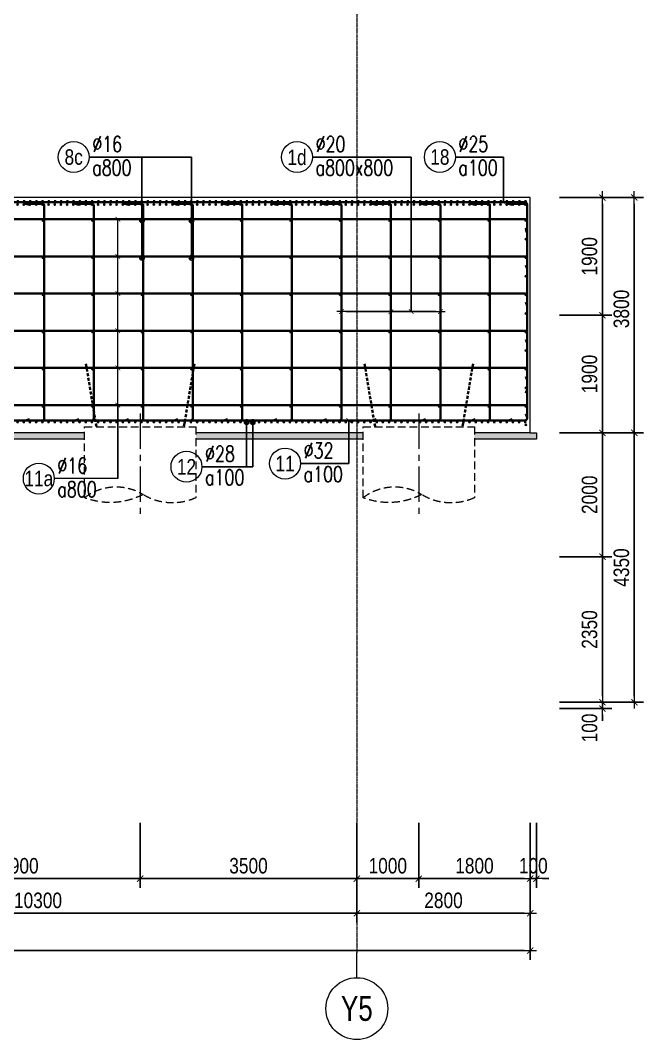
# Model space of a CAD drawing. Header units: millimetres. Extents: x -134772 to 596971, y -129535 to 35703.
# Drawn here: x 297313 to 307380, y -99718 to -83262 of the extents above; entities that cross this region are included whole.
import ezdxf
from ezdxf.enums import TextEntityAlignment as Align

# ---------------------------------------------------------------- set-up
doc = ezdxf.new("R2010")
doc.units = ezdxf.units.MM
doc.header["$MEASUREMENT"] = 0
for name, pattern in [('CENTER2', [28.575, 19.05, -3.175, 3.175, -3.175]), ('HIDDEN', [0.375, 0.25, -0.125]), ('POD_Grid$0$CENTER2', [1.125, 0.75, -0.125, 0.125, -0.125])]:
    doc.linetypes.add(name, pattern=pattern)
doc.layers.get('Defpoints').update_dxf_attribs({"color": 252})
for name, color, linetype, lineweight in [('KC-TRUC', 5, 'CENTER2', 18), ('NDC_S_AXIS', 5, 'CENTER2', 15), ('NDC_S_CONTINUOUS', 3, 'Continuous', 20), ('NDC_S_DIM', 1, 'Continuous', 9), ('NDC_S_HATCH MATERIAL', 8, 'Continuous', 13), ('NDC_S_LEADER', 1, 'Continuous', 9), ('NDC_S_REBAR', 4, 'Continuous', 35), ('NDC_S_VN TEXT', 7, 'Continuous', 9), ('POD_Grid$0$NDC_S_AXIS', 5, 'POD_Grid$0$CENTER2', 13), ('POD_Grid$0$NDC_S_SYMBOL', 1, 'Continuous', 15), ('POD_Grid$0$NDC_S_TEXT SYMBOL', 7, 'Continuous', 20)]:
    doc.layers.add(name, color=color, linetype=linetype, lineweight=lineweight)
doc.styles.add('ARIAL', font='arial.ttf', dxfattribs={"width": 0.8})
doc.styles.add('NDC_ARIAL', font='arial.ttf', dxfattribs={"width": 0.8})
doc.styles.add('NDC_ROMANS', font='romans.shx', dxfattribs={"width": 0.8})
doc.styles.add('POD_Grid$0$NDC_ANNO', font='', dxfattribs={"width": 0.8})
doc.styles.get('POD_Grid$0$NDC_ANNO').set_extended_font_data('Dotum')
doc.dimstyles.new('NDC_1-100', dxfattribs={"dimscale": 100, "dimtxt": 2.5, "dimasz": 1, "dimexe": 1.5, "dimexo": 0, "dimgap": 0.8, "dimtad": 1, "dimdec": 0, "dimdsep": 46, "dimtxsty": 'NDC_ARIAL', "dimblk": 'DIMMARK', "dimcen": 49999.938995, "dimdle": 1.5, "dimclrd": 1, "dimclre": 1, "dimclrt": 3, "dimadec": 0, "dimazin": 0, "dimtfac": 1, "dimtdec": 0, "dimtix": 1, "dimtmove": 2, "dimatfit": 3, "dimfxl": 1, "dimarcsym": 0})
doc.dimstyles.new('NDC_1-50', dxfattribs={"dimscale": 50, "dimtxt": 2.5, "dimasz": 1, "dimexe": 1.5, "dimexo": 0, "dimgap": 0.8, "dimtad": 1, "dimdec": 0, "dimdsep": 46, "dimtxsty": 'NDC_ARIAL', "dimblk": 'DIMMARK', "dimcen": 49999.938995, "dimdle": 1.5, "dimclrd": 1, "dimclre": 1, "dimclrt": 3, "dimadec": 0, "dimazin": 0, "dimtfac": 1, "dimtdec": 0, "dimtix": 1, "dimtmove": 2, "dimatfit": 3, "dimfxl": 1, "dimarcsym": 0})

# ---------------------------------------------------------------- blocks, each defined once
blk = doc.blocks.new('*U977')
at = {"layer": 'KC-TRUC', "ltscale": 30}
blk.add_line((0, 311), (0, -1385), dxfattribs=at)
at = {"layer": 'NDC_S_HATCH MATERIAL', "color": 2, "linetype": 'HIDDEN', "ltscale": 500}
blk.add_lwpolyline([(900, -1049), (900, 98), (-900, 98), (-900, -1049)], dxfattribs=at)
for centre, major_axis, start_param, end_param in [((390, -1697), (-583, 583), -1.452433, -0.227584), ((-521, -233), (-636, 636), 1.921341, 2.912184), ((484, 22), (812, 812), 3.446929, 4.297833)]:
    blk.add_ellipse(centre, major_axis=major_axis, ratio=1, start_param=start_param, end_param=end_param, dxfattribs=at)
at = {"layer": 'NDC_S_REBAR', "linetype": 'HIDDEN', "ltscale": 200}
for p, q in [((-876, 1115), (-707, 100)), ((707, 100), (876, 1115))]:
    blk.add_line(p, q, dxfattribs=at)
blk = doc.blocks.new('*U978')
at = {"layer": 'KC-TRUC', "ltscale": 30}
blk.add_line((0, 311), (0, -1385), dxfattribs=at)
at = {"layer": 'NDC_S_HATCH MATERIAL', "color": 2, "linetype": 'HIDDEN', "ltscale": 500}
blk.add_lwpolyline([(900, -1049), (900, 98), (-900, 98), (-900, -1049)], dxfattribs=at)
for centre, major_axis, start_param, end_param in [((390, -1697), (-583, 583), -1.452433, -0.227584), ((-521, -233), (-636, 636), 1.921341, 2.912184), ((484, 22), (812, 812), 3.446929, 4.297833)]:
    blk.add_ellipse(centre, major_axis=major_axis, ratio=1, start_param=start_param, end_param=end_param, dxfattribs=at)
at = {"layer": 'NDC_S_REBAR', "linetype": 'HIDDEN', "ltscale": 200}
for p, q in [((-876, 1115), (-707, 100)), ((707, 100), (876, 1115))]:
    blk.add_line(p, q, dxfattribs=at)
blk = doc.blocks.new('*U51')
at = {"layer": 'POD_Grid$0$NDC_S_SYMBOL'}
blk.add_line((0, 5), (0, 9), dxfattribs=at)
blk.add_circle((0, 0), 5, dxfattribs=at)
at = {"layer": 'POD_Grid$0$NDC_S_TEXT SYMBOL', "color": 7, "style": 'POD_Grid$0$NDC_ANNO', "width": 0.8}
blk.add_attdef('GRID', text='', height=4, dxfattribs=at).set_placement((0, 0), align=Align.MIDDLE)
blk = doc.blocks.new('DIMMARK')
at = {"layer": 'NDC_S_DIM', "color": 1}
blk.add_line((-1.5, 0), (1, 0), dxfattribs=at)
at = {"layer": 'NDC_S_DIM', "color": 2, "const_width": 0.15}
blk.add_lwpolyline([(-0.5, -0.5), (0.5, 0.5)], dxfattribs=at)
blk = doc.blocks.new('*D1215')
at = {"layer": 'Defpoints', "color": 0, "transparency": 16777216}
for p in [(299248, -96219), (302748, -96219), (302748, -97119)]:
    blk.add_point(p, dxfattribs=at)
at = {"layer": 'NDC_S_DIM', "color": 1, "lineweight": -2, "transparency": 16777216}
for p, q in [((299248, -96219), (299248, -97269)), ((302748, -96219), (302748, -97269)), ((299348, -97119), (302648, -97119))]:
    blk.add_line(p, q, dxfattribs=at)
at = {"layer": 'NDC_S_DIM', "color": 1, "lineweight": -2, "transparency": 16777216, "xscale": 100, "yscale": 100, "zscale": 100, "rotation": 180}
blk.add_blockref('DIMMARK', (299248, -97119), dxfattribs=at)
at = {"layer": 'NDC_S_DIM', "color": 1, "lineweight": -2, "transparency": 16777216, "xscale": 100, "yscale": 100, "zscale": 100}
blk.add_blockref('DIMMARK', (302748, -97119), dxfattribs=at)
at = {"layer": 'NDC_S_DIM', "color": 3, "transparency": 16777216, "insert": (300998, -96912), "char_height": 250, "attachment_point": 5, "style": 'NDC_ARIAL'}
blk.add_mtext('3500', dxfattribs=at)
blk = doc.blocks.new('*D1216')
at = {"layer": 'Defpoints', "color": 0, "transparency": 16777216}
for p in [(302748, -96219), (303748, -96219), (303748, -97119)]:
    blk.add_point(p, dxfattribs=at)
at = {"layer": 'NDC_S_DIM', "color": 1, "lineweight": -2, "transparency": 16777216}
for p, q in [((302748, -96219), (302748, -97269)), ((303748, -96219), (303748, -97269)), ((302848, -97119), (303648, -97119))]:
    blk.add_line(p, q, dxfattribs=at)
at = {"layer": 'NDC_S_DIM', "color": 1, "lineweight": -2, "transparency": 16777216, "xscale": 100, "yscale": 100, "zscale": 100, "rotation": 180}
blk.add_blockref('DIMMARK', (302748, -97119), dxfattribs=at)
at = {"layer": 'NDC_S_DIM', "color": 1, "lineweight": -2, "transparency": 16777216, "xscale": 100, "yscale": 100, "zscale": 100}
blk.add_blockref('DIMMARK', (303748, -97119), dxfattribs=at)
at = {"layer": 'NDC_S_DIM', "color": 3, "transparency": 16777216, "insert": (303248, -96912), "char_height": 250, "attachment_point": 5, "style": 'NDC_ARIAL'}
blk.add_mtext('1000', dxfattribs=at)
blk = doc.blocks.new('*D1217')
at = {"layer": 'Defpoints', "color": 0, "transparency": 16777216}
for p in [(305548, -96219), (305648, -96219), (305648, -97119)]:
    blk.add_point(p, dxfattribs=at)
at = {"layer": 'NDC_S_DIM', "color": 1, "lineweight": -2, "transparency": 16777216}
for p, q in [((305548, -96219), (305548, -97269)), ((305648, -96219), (305648, -97269)), ((305448, -97119), (305348, -97119)), ((305548, -97119), (305648, -97119)), ((305748, -97119), (305848, -97119))]:
    blk.add_line(p, q, dxfattribs=at)
at = {"layer": 'NDC_S_DIM', "color": 1, "lineweight": -2, "transparency": 16777216, "xscale": 100, "yscale": 100, "zscale": 100}
blk.add_blockref('DIMMARK', (305548, -97119), dxfattribs=at)
at = {"layer": 'NDC_S_DIM', "color": 1, "lineweight": -2, "transparency": 16777216, "xscale": 100, "yscale": 100, "zscale": 100, "rotation": 180}
blk.add_blockref('DIMMARK', (305648, -97119), dxfattribs=at)
at = {"layer": 'NDC_S_DIM', "color": 3, "transparency": 16777216, "insert": (305598, -96912), "char_height": 250, "attachment_point": 5, "style": 'NDC_ARIAL'}
blk.add_mtext('100', dxfattribs=at)
blk = doc.blocks.new('*D1206')
at = {"layer": 'Defpoints', "color": 0, "transparency": 16777216}
for p in [(292448, -96219), (302748, -96219), (302748, -97678)]:
    blk.add_point(p, dxfattribs=at)
at = {"layer": 'NDC_S_DIM', "color": 1, "lineweight": -2, "transparency": 16777216}
for p, q in [((292448, -96219), (292448, -97828)), ((302748, -96219), (302748, -97828)), ((292548, -97678), (302648, -97678))]:
    blk.add_line(p, q, dxfattribs=at)
at = {"layer": 'NDC_S_DIM', "color": 1, "lineweight": -2, "transparency": 16777216, "xscale": 100, "yscale": 100, "zscale": 100, "rotation": 180}
blk.add_blockref('DIMMARK', (292448, -97678), dxfattribs=at)
at = {"layer": 'NDC_S_DIM', "color": 1, "lineweight": -2, "transparency": 16777216, "xscale": 100, "yscale": 100, "zscale": 100}
blk.add_blockref('DIMMARK', (302748, -97678), dxfattribs=at)
at = {"layer": 'NDC_S_DIM', "color": 3, "transparency": 16777216, "insert": (297598, -97471), "char_height": 250, "attachment_point": 5, "style": 'NDC_ARIAL'}
blk.add_mtext('10300', dxfattribs=at)
blk = doc.blocks.new('*D1207')
at = {"layer": 'Defpoints', "color": 0, "transparency": 16777216}
for p in [(302748, -96219), (305548, -96219), (305548, -97678)]:
    blk.add_point(p, dxfattribs=at)
at = {"layer": 'NDC_S_DIM', "color": 1, "lineweight": -2, "transparency": 16777216}
for p, q in [((302748, -96219), (302748, -97828)), ((305548, -96219), (305548, -97828)), ((302848, -97678), (305448, -97678))]:
    blk.add_line(p, q, dxfattribs=at)
at = {"layer": 'NDC_S_DIM', "color": 1, "lineweight": -2, "transparency": 16777216, "xscale": 100, "yscale": 100, "zscale": 100, "rotation": 180}
blk.add_blockref('DIMMARK', (302748, -97678), dxfattribs=at)
at = {"layer": 'NDC_S_DIM', "color": 1, "lineweight": -2, "transparency": 16777216, "xscale": 100, "yscale": 100, "zscale": 100}
blk.add_blockref('DIMMARK', (305548, -97678), dxfattribs=at)
at = {"layer": 'NDC_S_DIM', "color": 3, "transparency": 16777216, "insert": (304148, -97471), "char_height": 250, "attachment_point": 5, "style": 'NDC_ARIAL'}
blk.add_mtext('2800', dxfattribs=at)
blk = doc.blocks.new('*D1208')
at = {"layer": 'Defpoints', "color": 0, "transparency": 16777216}
for p in [(270148, -96219), (305548, -96219), (270148, -98281)]:
    blk.add_point(p, dxfattribs=at)
at = {"layer": 'NDC_S_DIM', "color": 1, "lineweight": -2, "transparency": 16777216}
for p, q in [((270148, -96219), (270148, -98431)), ((305548, -96219), (305548, -98431)), ((305448, -98281), (270248, -98281))]:
    blk.add_line(p, q, dxfattribs=at)
at = {"layer": 'NDC_S_DIM', "color": 1, "lineweight": -2, "transparency": 16777216, "xscale": 100, "yscale": 100, "zscale": 100, "rotation": 180}
blk.add_blockref('DIMMARK', (270148, -98281), dxfattribs=at)
at = {"layer": 'NDC_S_DIM', "color": 1, "lineweight": -2, "transparency": 16777216, "xscale": 100, "yscale": 100, "zscale": 100}
blk.add_blockref('DIMMARK', (305548, -98281), dxfattribs=at)
at = {"layer": 'NDC_S_DIM', "color": 3, "transparency": 16777216, "insert": (287848, -98073), "char_height": 250, "attachment_point": 5, "style": 'NDC_ARIAL'}
blk.add_mtext('35400', dxfattribs=at)
blk = doc.blocks.new('*D1235')
at = {"layer": 'Defpoints', "color": 0, "transparency": 16777216}
for p in [(306020, -88021), (306715, -88021), (306020, -89921)]:
    blk.add_point(p, dxfattribs=at)
at = {"layer": 'NDC_S_DIM', "color": 1, "lineweight": -2, "transparency": 16777216}
for p, q in [((306020, -88021), (306865, -88021)), ((306715, -89821), (306715, -88121)), ((306020, -89921), (306865, -89921))]:
    blk.add_line(p, q, dxfattribs=at)
at = {"layer": 'NDC_S_DIM', "color": 1, "lineweight": -2, "transparency": 16777216, "xscale": 100, "yscale": 100, "zscale": 100}
for p, rotation in [((306715, -88021), 90), ((306715, -89921), 270)]:
    blk.add_blockref('DIMMARK', p, dxfattribs=dict(at, rotation=rotation))
at = {"layer": 'NDC_S_DIM', "color": 3, "transparency": 16777216, "insert": (306507, -88971), "char_height": 250, "attachment_point": 5, "rotation": 90, "style": 'NDC_ARIAL'}
blk.add_mtext('1900', dxfattribs=at)
blk = doc.blocks.new('*D1236')
at = {"layer": 'Defpoints', "color": 0, "transparency": 16777216}
for p in [(306020, -86121), (306715, -86121), (306020, -88021)]:
    blk.add_point(p, dxfattribs=at)
at = {"layer": 'NDC_S_DIM', "color": 1, "lineweight": -2, "transparency": 16777216}
for p, q in [((306020, -86121), (306865, -86121)), ((306715, -87921), (306715, -86221)), ((306020, -88021), (306865, -88021))]:
    blk.add_line(p, q, dxfattribs=at)
at = {"layer": 'NDC_S_DIM', "color": 1, "lineweight": -2, "transparency": 16777216, "xscale": 100, "yscale": 100, "zscale": 100}
for p, rotation in [((306715, -86121), 90), ((306715, -88021), 270)]:
    blk.add_blockref('DIMMARK', p, dxfattribs=dict(at, rotation=rotation))
at = {"layer": 'NDC_S_DIM', "color": 3, "transparency": 16777216, "insert": (306507, -87071), "char_height": 250, "attachment_point": 5, "rotation": 90, "style": 'NDC_ARIAL'}
blk.add_mtext('1900', dxfattribs=at)
blk = doc.blocks.new('*D1237')
at = {"layer": 'Defpoints', "color": 0, "transparency": 16777216}
for p in [(306020, -86121), (307230, -86121), (306020, -89921)]:
    blk.add_point(p, dxfattribs=at)
at = {"layer": 'NDC_S_DIM', "color": 1, "lineweight": -2, "transparency": 16777216}
for p, q in [((306020, -86121), (307380, -86121)), ((307230, -89821), (307230, -86221)), ((306020, -89921), (307380, -89921))]:
    blk.add_line(p, q, dxfattribs=at)
at = {"layer": 'NDC_S_DIM', "color": 1, "lineweight": -2, "transparency": 16777216, "xscale": 100, "yscale": 100, "zscale": 100}
for p, rotation in [((307230, -86121), 90), ((307230, -89921), 270)]:
    blk.add_blockref('DIMMARK', p, dxfattribs=dict(at, rotation=rotation))
at = {"layer": 'NDC_S_DIM', "color": 3, "transparency": 16777216, "insert": (307022, -87921), "char_height": 250, "attachment_point": 5, "rotation": 90, "style": 'NDC_ARIAL'}
blk.add_mtext('3800', dxfattribs=at)
blk = doc.blocks.new('*D1240')
at = {"layer": 'Defpoints', "color": 0, "transparency": 16777216}
for p in [(306020, -89921), (307230, -89921), (306020, -94271)]:
    blk.add_point(p, dxfattribs=at)
at = {"layer": 'NDC_S_DIM', "color": 1, "lineweight": -2, "transparency": 16777216}
for p, q in [((306020, -89921), (307380, -89921)), ((307230, -94171), (307230, -90021)), ((306020, -94271), (307380, -94271))]:
    blk.add_line(p, q, dxfattribs=at)
at = {"layer": 'NDC_S_DIM', "color": 1, "lineweight": -2, "transparency": 16777216, "xscale": 100, "yscale": 100, "zscale": 100}
for p, rotation in [((307230, -89921), 90), ((307230, -94271), 270)]:
    blk.add_blockref('DIMMARK', p, dxfattribs=dict(at, rotation=rotation))
at = {"layer": 'NDC_S_DIM', "color": 3, "transparency": 16777216, "insert": (307022, -92096), "char_height": 250, "attachment_point": 5, "rotation": 90, "style": 'NDC_ARIAL'}
blk.add_mtext('4350', dxfattribs=at)
blk = doc.blocks.new('*D1241')
at = {"layer": 'Defpoints', "color": 0, "transparency": 16777216}
for p in [(306020, -91921), (306715, -91921), (306020, -94271)]:
    blk.add_point(p, dxfattribs=at)
at = {"layer": 'NDC_S_DIM', "color": 1, "lineweight": -2, "transparency": 16777216}
for p, q in [((306020, -91921), (306865, -91921)), ((306715, -94171), (306715, -92021)), ((306020, -94271), (306865, -94271))]:
    blk.add_line(p, q, dxfattribs=at)
at = {"layer": 'NDC_S_DIM', "color": 1, "lineweight": -2, "transparency": 16777216, "xscale": 100, "yscale": 100, "zscale": 100}
for p, rotation in [((306715, -91921), 90), ((306715, -94271), 270)]:
    blk.add_blockref('DIMMARK', p, dxfattribs=dict(at, rotation=rotation))
at = {"layer": 'NDC_S_DIM', "color": 3, "transparency": 16777216, "insert": (306507, -93096), "char_height": 250, "attachment_point": 5, "rotation": 90, "style": 'NDC_ARIAL'}
blk.add_mtext('2350', dxfattribs=at)
blk = doc.blocks.new('*D1242')
at = {"layer": 'Defpoints', "color": 0, "transparency": 16777216}
for p in [(306020, -89921), (306715, -89921), (306020, -91921)]:
    blk.add_point(p, dxfattribs=at)
at = {"layer": 'NDC_S_DIM', "color": 1, "lineweight": -2, "transparency": 16777216}
for p, q in [((306020, -89921), (306865, -89921)), ((306715, -91821), (306715, -90021)), ((306020, -91921), (306865, -91921))]:
    blk.add_line(p, q, dxfattribs=at)
at = {"layer": 'NDC_S_DIM', "color": 1, "lineweight": -2, "transparency": 16777216, "xscale": 100, "yscale": 100, "zscale": 100}
for p, rotation in [((306715, -89921), 90), ((306715, -91921), 270)]:
    blk.add_blockref('DIMMARK', p, dxfattribs=dict(at, rotation=rotation))
at = {"layer": 'NDC_S_DIM', "color": 3, "transparency": 16777216, "insert": (306507, -90921), "char_height": 250, "attachment_point": 5, "rotation": 90, "style": 'NDC_ARIAL'}
blk.add_mtext('2000', dxfattribs=at)
blk = doc.blocks.new('*D1243')
at = {"layer": 'Defpoints', "color": 0, "transparency": 16777216}
for p in [(306020, -94271), (306715, -94271), (306020, -94371)]:
    blk.add_point(p, dxfattribs=at)
at = {"layer": 'NDC_S_DIM', "color": 1, "lineweight": -2, "transparency": 16777216}
for p, q in [((306715, -94171), (306715, -94071)), ((306020, -94271), (306865, -94271)), ((306715, -94371), (306715, -94271)), ((306020, -94371), (306865, -94371)), ((306715, -94471), (306715, -94571))]:
    blk.add_line(p, q, dxfattribs=at)
at = {"layer": 'NDC_S_DIM', "color": 1, "lineweight": -2, "transparency": 16777216, "xscale": 100, "yscale": 100, "zscale": 100}
for p, rotation in [((306715, -94271), 270), ((306715, -94371), 90)]:
    blk.add_blockref('DIMMARK', p, dxfattribs=dict(at, rotation=rotation))
at = {"layer": 'NDC_S_DIM', "color": 3, "transparency": 16777216, "insert": (306507, -94686), "char_height": 250, "attachment_point": 5, "rotation": 90, "style": 'NDC_ARIAL'}
blk.add_mtext('100', dxfattribs=at)
blk = doc.blocks.new('kata_block_THEP')
at = {"layer": 'NDC_S_REBAR', "color": 0}
for p, q in [((-0.5, 0), (0.5, 0)), ((-0.35, 0.35), (0.35, -0.35)), ((0.35, 0.35), (-0.35, -0.35)), ((0, 0.5), (0, -0.5))]:
    blk.add_line(p, q, dxfattribs=at)
at = {"layer": 'NDC_S_REBAR', "color": 0, "const_width": 0.0833}
blk.add_lwpolyline([(-0.5, 0, 1), (0.5, 0, 1), (-0.5, 0, 1)], format="xyb", dxfattribs=at)
blk = doc.blocks.new('*U1293')
at = {"layer": 'NDC_S_REBAR', "xscale": 25, "yscale": 25, "zscale": 25}
blk.add_blockref('kata_block_THEP', (0, 0), dxfattribs=at)
blk = doc.blocks.new('*U1294')
at = {"layer": 'NDC_S_CONTINUOUS', "color": 0, "linetype": 'ByBlock', "lineweight": -2, "transparency": 16777216}
for p in [(0, 0), (100, 0), (200, 0), (300, 0), (400, 0), (500, 0), (600, 0), (700, 0), (800, 0), (900, 0), (1000, 0), (1100, 0), (1200, 0), (1300, 0), (1400, 0), (1500, 0), (1600, 0), (1700, 0), (1800, 0), (1900, 0), (2000, 0), (2100, 0), (2200, 0), (2300, 0), (2400, 0), (2500, 0), (2600, 0), (2700, 0), (2800, 0), (2900, 0), (3000, 0), (3100, 0), (3200, 0), (3300, 0), (3400, 0), (3500, 0), (3600, 0), (3700, 0), (3800, 0), (3900, 0), (4000, 0), (4100, 0), (4200, 0), (4300, 0), (4400, 0), (4500, 0), (4600, 0), (4700, 0), (4800, 0), (4900, 0), (5000, 0), (5100, 0), (5200, 0), (5300, 0), (5400, 0), (5500, 0), (5600, 0), (5700, 0), (5800, 0), (5900, 0), (6000, 0), (6100, 0), (6200, 0), (6300, 0), (6400, 0), (6500, 0), (6600, 0), (6700, 0), (6800, 0), (6900, 0), (7000, 0), (7100, 0), (7200, 0), (7300, 0), (7400, 0), (7500, 0), (7600, 0), (7700, 0), (7800, 0), (7900, 0), (8000, 0), (8100, 0), (8200, 0), (8300, 0), (8400, 0)]:
    blk.add_blockref('*U1293', p, dxfattribs=at)
blk = doc.blocks.new('*U11')
blk.add_circle((-2.5, 0), 2.5)
at = {"layer": 'NDC_S_VN TEXT', "color": 3, "style": 'NDC_ROMANS', "width": 0.75}
for tag, p in [('DK1', (0.5, 0.85)), ('KC1', (0.5, -2.97))]:
    blk.add_attdef(tag, p, '', height=2.5, dxfattribs=at)
at = {"layer": 'NDC_S_VN TEXT', "color": 7, "style": 'ARIAL', "width": 0.8}
blk.add_attdef('SH2', text='', height=2.5, dxfattribs=at).set_placement((-2.5, 0), align=Align.MIDDLE)
blk = doc.blocks.new('*D1297')
at = {"layer": 'Defpoints', "color": 0, "ltscale": 0.005, "transparency": 16777216}
for p in [(303298, -87964), (304098, -87964), (304098, -87964)]:
    blk.add_point(p, dxfattribs=at)
at = {"layer": 'NDC_S_LEADER', "color": 1, "lineweight": -2, "ltscale": 0.005, "transparency": 16777216}
for p, q in [((303298, -87964), (303298, -87889)), ((303373, -87964), (304023, -87964)), ((304098, -87964), (304098, -87889))]:
    blk.add_line(p, q, dxfattribs=at)
at = {"layer": 'NDC_S_LEADER', "color": 1, "lineweight": -2, "ltscale": 0.005, "transparency": 16777216, "xscale": 75, "yscale": 75, "zscale": 75, "rotation": 180}
blk.add_blockref('DIMMARK', (303298, -87964), dxfattribs=at)
at = {"layer": 'NDC_S_LEADER', "color": 1, "lineweight": -2, "ltscale": 0.005, "transparency": 16777216, "xscale": 75, "yscale": 75, "zscale": 75}
blk.add_blockref('DIMMARK', (304098, -87964), dxfattribs=at)
blk = doc.blocks.new('_ARCHTICK')
at = {"color": 0, "linetype": 'ByBlock', "const_width": 0.15}
blk.add_lwpolyline([(-0.5, -0.5), (0.5, 0.5)], dxfattribs=at)
blk = doc.blocks.new('*D1298')
at = {"layer": 'Defpoints', "color": 0, "ltscale": 0.005, "transparency": 16777216}
for p in [(302498, -87964), (303298, -87964), (303298, -87964)]:
    blk.add_point(p, dxfattribs=at)
at = {"layer": 'NDC_S_LEADER', "color": 1, "lineweight": -2, "ltscale": 0.005, "transparency": 16777216}
for p, q in [((302498, -87964), (302498, -87889)), ((302573, -87964), (303223, -87964)), ((303298, -87964), (303298, -87889))]:
    blk.add_line(p, q, dxfattribs=at)
at = {"layer": 'NDC_S_LEADER', "color": 1, "lineweight": -2, "ltscale": 0.005, "transparency": 16777216, "xscale": 75, "yscale": 75, "zscale": 75, "rotation": 180}
blk.add_blockref('DIMMARK', (302498, -87964), dxfattribs=at)
at = {"layer": 'NDC_S_LEADER', "color": 1, "lineweight": -2, "ltscale": 0.005, "transparency": 16777216, "xscale": 75, "yscale": 75, "zscale": 75}
blk.add_blockref('DIMMARK', (303298, -87964), dxfattribs=at)
blk = doc.blocks.new('*U1295')
at = {"layer": 'NDC_S_REBAR', "xscale": -25, "yscale": 25, "zscale": 25, "rotation": 270}
blk.add_blockref('kata_block_THEP', (0, 0), dxfattribs=at)
blk = doc.blocks.new('*U1296')
at = {"layer": 'NDC_S_DIM', "color": 0, "linetype": 'ByBlock', "lineweight": -2, "transparency": 16777216}
for p in [(0, 3300), (0, 3000), (0, 2700), (0, 2400), (0, 2100), (0, 1800), (0, 1500), (0, 1200), (0, 900), (0, 600), (0, 300), (0, 0)]:
    blk.add_blockref('*U1295', p, dxfattribs=at)
blk = doc.blocks.new('*U1299')
at = {"layer": 'NDC_S_REBAR', "xscale": 25, "yscale": 25, "zscale": 25, "rotation": 180}
blk.add_blockref('kata_block_THEP', (0, 0), dxfattribs=at)
blk = doc.blocks.new('*U1300')
at = {"layer": 'NDC_S_DIM', "color": 0, "linetype": 'ByBlock', "lineweight": -2, "transparency": 16777216}
for p in [(-13400, 0), (-13300, 0), (-13200, 0), (-13100, 0), (-13000, 0), (-12900, 0), (-12800, 0), (-12700, 0), (-12600, 0), (-12500, 0), (-12400, 0), (-12300, 0), (-12200, 0), (-12100, 0), (-12000, 0), (-11900, 0), (-11800, 0), (-11700, 0), (-11600, 0), (-11500, 0), (-11400, 0), (-11300, 0), (-11200, 0), (-11100, 0), (-11000, 0), (-10900, 0), (-10800, 0), (-10700, 0), (-10600, 0), (-10500, 0), (-10400, 0), (-10300, 0), (-10200, 0), (-10100, 0), (-10000, 0), (-9900, 0), (-9800, 0), (-9700, 0), (-9600, 0), (-9500, 0), (-9400, 0), (-9300, 0), (-9200, 0), (-9100, 0), (-9000, 0), (-8900, 0), (-8800, 0), (-8700, 0), (-8600, 0), (-8500, 0), (-8400, 0), (-8300, 0), (-8200, 0), (-8100, 0), (-8000, 0), (-7900, 0), (-7800, 0), (-7700, 0), (-7600, 0), (-7500, 0), (-7400, 0), (-7300, 0), (-7200, 0), (-7100, 0), (-7000, 0), (-6900, 0), (-6800, 0), (-6700, 0), (-6600, 0), (-6500, 0), (-6400, 0), (-6300, 0), (-6200, 0), (-6100, 0), (-6000, 0), (-5900, 0), (-5800, 0), (-5700, 0), (-5600, 0), (-5500, 0), (-5400, 0), (-5300, 0), (-5200, 0), (-5100, 0), (-5000, 0), (-4900, 0), (-4800, 0), (-4700, 0), (-4600, 0), (-4500, 0), (-4400, 0), (-4300, 0), (-4200, 0), (-4100, 0), (-4000, 0), (-3900, 0), (-3800, 0), (-3700, 0), (-3600, 0), (-3500, 0), (-3400, 0), (-3300, 0), (-3200, 0), (-3100, 0), (-3000, 0), (-2900, 0), (-2800, 0), (-2700, 0), (-2600, 0), (-2500, 0), (-2400, 0), (-2300, 0), (-2200, 0), (-2100, 0), (-2000, 0), (-1900, 0), (-1800, 0), (-1700, 0), (-1600, 0), (-1500, 0), (-1400, 0), (-1300, 0), (-1200, 0), (-1100, 0), (-1000, 0), (-900, 0), (-800, 0), (-700, 0), (-600, 0), (-500, 0), (-400, 0), (-300, 0), (-200, 0), (-100, 0), (0, 0)]:
    blk.add_blockref('*U1299', p, dxfattribs=at)
blk = doc.blocks.new('*D1310')
at = {"layer": 'Defpoints', "color": 0, "transparency": 16777216}
for p in [(303748, -96219), (305548, -96219), (305548, -97119)]:
    blk.add_point(p, dxfattribs=at)
at = {"layer": 'NDC_S_DIM', "color": 1, "lineweight": -2, "transparency": 16777216}
for p, q in [((303748, -96219), (303748, -97269)), ((305548, -96219), (305548, -97269)), ((303848, -97119), (305448, -97119))]:
    blk.add_line(p, q, dxfattribs=at)
at = {"layer": 'NDC_S_DIM', "color": 1, "lineweight": -2, "transparency": 16777216, "xscale": 100, "yscale": 100, "zscale": 100, "rotation": 180}
blk.add_blockref('DIMMARK', (303748, -97119), dxfattribs=at)
at = {"layer": 'NDC_S_DIM', "color": 1, "lineweight": -2, "transparency": 16777216, "xscale": 100, "yscale": 100, "zscale": 100}
blk.add_blockref('DIMMARK', (305548, -97119), dxfattribs=at)
at = {"layer": 'NDC_S_DIM', "color": 3, "transparency": 16777216, "insert": (304648, -96912), "char_height": 250, "attachment_point": 5, "style": 'NDC_ARIAL'}
blk.add_mtext('1800', dxfattribs=at)
blk = doc.blocks.new('*D1311')
at = {"layer": 'Defpoints', "color": 0, "transparency": 16777216}
for p in [(295348, -96219), (299248, -96219), (299248, -97119)]:
    blk.add_point(p, dxfattribs=at)
at = {"layer": 'NDC_S_DIM', "color": 1, "lineweight": -2, "transparency": 16777216}
for p, q in [((295348, -96219), (295348, -97269)), ((299248, -96219), (299248, -97269)), ((295448, -97119), (299148, -97119))]:
    blk.add_line(p, q, dxfattribs=at)
at = {"layer": 'NDC_S_DIM', "color": 1, "lineweight": -2, "transparency": 16777216, "xscale": 100, "yscale": 100, "zscale": 100, "rotation": 180}
blk.add_blockref('DIMMARK', (295348, -97119), dxfattribs=at)
at = {"layer": 'NDC_S_DIM', "color": 1, "lineweight": -2, "transparency": 16777216, "xscale": 100, "yscale": 100, "zscale": 100}
blk.add_blockref('DIMMARK', (299248, -97119), dxfattribs=at)
at = {"layer": 'NDC_S_DIM', "color": 3, "transparency": 16777216, "insert": (297298, -96912), "char_height": 250, "attachment_point": 5, "style": 'NDC_ARIAL'}
blk.add_mtext('3900', dxfattribs=at)
blk = doc.blocks.new('*U1367')
at = {"layer": 'NDC_S_REBAR', "xscale": -25, "yscale": 25, "zscale": 25, "rotation": 270}
blk.add_blockref('kata_block_THEP', (0, 0), dxfattribs=at)
blk = doc.blocks.new('*U1366')
at = {"layer": 'NDC_S_DIM', "color": 0, "linetype": 'ByBlock', "lineweight": -2, "transparency": 16777216}
for p in [(0, 3000), (0, 2400), (0, 1800), (0, 1200), (0, 600), (0, 0)]:
    blk.add_blockref('*U1367', p, dxfattribs=at)
blk = doc.blocks.new('*U1368')
at = {"layer": 'NDC_S_REBAR', "ltscale": 0.005}
blk.add_lwpolyline([(-90, -1730), (-150, -1750), (120, -1750, 0.414214), (150, -1720), (150, 1720, 0.414214), (120, 1750), (-150, 1750), (-90, 1730)], format="xyb", dxfattribs=at)
blk = doc.blocks.new('*U1369')
at = {"layer": 'NDC_S_DIM', "color": 0, "linetype": 'ByBlock', "lineweight": -2, "transparency": 16777216}
for p in [(-7200, 0), (-6400, 0), (-5600, 0), (-4800, 0), (-4000, 0), (-3200, 0), (-2400, 0), (-1600, 0), (-800, 0), (0, 0)]:
    blk.add_blockref('*U1368', p, dxfattribs=at)
blk = doc.blocks.new('*U1371')
at = {"layer": 'NDC_S_REBAR', "xscale": -25, "yscale": 25, "zscale": 25, "rotation": 270}
blk.add_blockref('kata_block_THEP', (0, 0), dxfattribs=at)
blk = doc.blocks.new('*U1370')
at = {"layer": 'NDC_S_DIM', "color": 0, "linetype": 'ByBlock', "lineweight": -2, "transparency": 16777216}
for p in [(0, 3000), (0, 2400), (0, 1800), (0, 1200), (0, 600), (0, 0)]:
    blk.add_blockref('*U1371', p, dxfattribs=at)
blk = doc.blocks.new('*U1373')
at = {"layer": 'NDC_S_REBAR', "xscale": -25, "yscale": 25, "zscale": 25, "rotation": 270}
blk.add_blockref('kata_block_THEP', (0, 0), dxfattribs=at)
blk = doc.blocks.new('*U1372')
at = {"layer": 'NDC_S_DIM', "color": 0, "linetype": 'ByBlock', "lineweight": -2, "transparency": 16777216}
for p in [(0, 3000), (0, 2400), (0, 1800), (0, 1200), (0, 600), (0, 0)]:
    blk.add_blockref('*U1373', p, dxfattribs=at)
blk = doc.blocks.new('*U1375')
at = {"layer": 'NDC_S_REBAR', "xscale": -25, "yscale": 25, "zscale": 25, "rotation": 270}
blk.add_blockref('kata_block_THEP', (0, 0), dxfattribs=at)
blk = doc.blocks.new('*U1374')
at = {"layer": 'NDC_S_DIM', "color": 0, "linetype": 'ByBlock', "lineweight": -2, "transparency": 16777216}
for p in [(0, 3000), (0, 2400), (0, 1800), (0, 1200), (0, 600), (0, 0)]:
    blk.add_blockref('*U1375', p, dxfattribs=at)
blk = doc.blocks.new('*U1377')
at = {"layer": 'NDC_S_REBAR', "xscale": -25, "yscale": 25, "zscale": 25, "rotation": 270}
blk.add_blockref('kata_block_THEP', (0, 0), dxfattribs=at)
blk = doc.blocks.new('*U1376')
at = {"layer": 'NDC_S_DIM', "color": 0, "linetype": 'ByBlock', "lineweight": -2, "transparency": 16777216}
for p in [(0, 3000), (0, 2400), (0, 1800), (0, 1200), (0, 600), (0, 0)]:
    blk.add_blockref('*U1377', p, dxfattribs=at)
blk = doc.blocks.new('*U1379')
at = {"layer": 'NDC_S_REBAR', "xscale": -25, "yscale": 25, "zscale": 25, "rotation": 270}
blk.add_blockref('kata_block_THEP', (0, 0), dxfattribs=at)
blk = doc.blocks.new('*U1378')
at = {"layer": 'NDC_S_DIM', "color": 0, "linetype": 'ByBlock', "lineweight": -2, "transparency": 16777216}
for p in [(0, 3000), (0, 2400), (0, 1800), (0, 1200), (0, 600), (0, 0)]:
    blk.add_blockref('*U1379', p, dxfattribs=at)
blk = doc.blocks.new('*U1381')
at = {"layer": 'NDC_S_REBAR', "xscale": -25, "yscale": 25, "zscale": 25, "rotation": 270}
blk.add_blockref('kata_block_THEP', (0, 0), dxfattribs=at)
blk = doc.blocks.new('*U1380')
at = {"layer": 'NDC_S_DIM', "color": 0, "linetype": 'ByBlock', "lineweight": -2, "transparency": 16777216}
for p in [(0, 3000), (0, 2400), (0, 1800), (0, 1200), (0, 600), (0, 0)]:
    blk.add_blockref('*U1381', p, dxfattribs=at)
blk = doc.blocks.new('*U1383')
at = {"layer": 'NDC_S_REBAR', "xscale": -25, "yscale": 25, "zscale": 25, "rotation": 270}
blk.add_blockref('kata_block_THEP', (0, 0), dxfattribs=at)
blk = doc.blocks.new('*U1382')
at = {"layer": 'NDC_S_DIM', "color": 0, "linetype": 'ByBlock', "lineweight": -2, "transparency": 16777216}
for p in [(0, 3000), (0, 2400), (0, 1800), (0, 1200), (0, 600), (0, 0)]:
    blk.add_blockref('*U1383', p, dxfattribs=at)
blk = doc.blocks.new('*U1385')
at = {"layer": 'NDC_S_REBAR', "xscale": -25, "yscale": 25, "zscale": 25, "rotation": 270}
blk.add_blockref('kata_block_THEP', (0, 0), dxfattribs=at)
blk = doc.blocks.new('*U1384')
at = {"layer": 'NDC_S_DIM', "color": 0, "linetype": 'ByBlock', "lineweight": -2, "transparency": 16777216}
for p in [(0, 3000), (0, 2400), (0, 1800), (0, 1200), (0, 600), (0, 0)]:
    blk.add_blockref('*U1385', p, dxfattribs=at)
blk = doc.blocks.new('*U1387')
at = {"layer": 'NDC_S_REBAR', "xscale": -25, "yscale": 25, "zscale": 25, "rotation": 270}
blk.add_blockref('kata_block_THEP', (0, 0), dxfattribs=at)
blk = doc.blocks.new('*U1386')
at = {"layer": 'NDC_S_DIM', "color": 0, "linetype": 'ByBlock', "lineweight": -2, "transparency": 16777216}
for p in [(0, 3000), (0, 2400), (0, 1800), (0, 1200), (0, 600), (0, 0)]:
    blk.add_blockref('*U1387', p, dxfattribs=at)
blk = doc.blocks.new('*U1445')
at = {"layer": 'NDC_S_REBAR', "xscale": 25, "yscale": 25, "zscale": 25}
blk.add_blockref('kata_block_THEP', (0, 0), dxfattribs=at)
blk = doc.blocks.new('*U1446')
at = {"layer": 'NDC_S_CONTINUOUS', "color": 0, "linetype": 'ByBlock', "lineweight": -2, "transparency": 16777216}
for p in [(0, 0), (100, 0), (200, 0), (300, 0), (400, 0), (500, 0), (600, 0), (700, 0), (800, 0), (900, 0), (1000, 0), (1100, 0), (1200, 0), (1300, 0), (1400, 0), (1500, 0), (1600, 0), (1700, 0), (1800, 0), (1900, 0), (2000, 0), (2100, 0), (2200, 0), (2300, 0), (2400, 0), (2500, 0), (2600, 0), (2700, 0), (2800, 0), (2900, 0), (3000, 0), (3100, 0), (3200, 0), (3300, 0), (3400, 0), (3500, 0), (3600, 0), (3700, 0), (3800, 0), (3900, 0), (4000, 0), (4100, 0), (4200, 0), (4300, 0), (4400, 0), (4500, 0), (4600, 0), (4700, 0), (4800, 0), (4900, 0), (5000, 0), (5100, 0), (5200, 0), (5300, 0), (5400, 0), (5500, 0), (5600, 0), (5700, 0), (5800, 0), (5900, 0), (6000, 0), (6100, 0), (6200, 0), (6300, 0), (6400, 0), (6500, 0), (6600, 0), (6700, 0), (6800, 0), (6900, 0), (7000, 0), (7100, 0), (7200, 0), (7300, 0), (7400, 0), (7500, 0), (7600, 0), (7700, 0), (7800, 0), (7900, 0), (8000, 0), (8100, 0), (8200, 0), (8300, 0), (8400, 0)]:
    blk.add_blockref('*U1445', p, dxfattribs=at)

msp = doc.modelspace()

# ---------------------------------------------------------------- hatches: boundary and pattern name
at = {"layer": 'NDC_S_HATCH MATERIAL'}
h = msp.add_hatch(dxfattribs=at)
h.set_pattern_fill('AR-CONC', color=256, scale=8)
h.set_pattern_definition([(50, (291264.174, -63301.16), (57.380815, -5.02017), [6, -66]), (355, (291264.174, -63301.16), (-11.10011, 60.17537), [4.8, -52.8]), (100.45144, (291268.956, -63301.58), (46.28071, 55.1552), [5.09922, -56.09137]), (46.1842, (291264.174, -63285.16), (85.3793, -13.24154), [9, -99]), (96.63564, (291271.29, -63286.26), (74.77296, 77.92949), [7.64883, -84.1371]), (351.18416, (291264.17, -63285.16), (74.77296, 77.9295), [7.2, -79.2]), (21, (291272.174, -63289.16), (47.752564, -32.20951), [6, -66]), (326, (291272.174, -63289.16), (19.46523, 58.012), [4.8, -52.8]), (71.45144, (291276.154, -63291.843), (67.21779, 25.80249), [5.09922, -56.09137]), (37.5, (291264.174, -63301.16), (0.972788, 26.631508), [0, -52.16, 0, -53.6, 0, -53]), (7.5, (291264.174, -63301.16), (21.045563, 31.552937), [0, -30.56, 0, -50.96, 0, -20.2]), (327.5, (291246.334, -63301.16), (42.705795, -1.80439), [0, -20, 0, -62.4, 0, -82.8]), (317.5, (291238.334, -63301.16), (46.654894, 8.0084), [0, -26, 0, -41.44, 0, -58.8])])
h.paths.add_polyline_path([(298348.3, -90021.6), (298348.3, -89921.6), (297048.4, -89921.6), (297048.4, -90021.6)])
h.paths.add_polyline_path([(302848.3, -90021.7), (302848.3, -89921.7), (300148.3, -89921.6), (300148.3, -90021.6)])
h.paths.add_polyline_path([(304648.3, -89921.7), (304648.3, -90021.7), (305648.3, -90021.7), (305648.3, -89921.7)])

# ---------------------------------------------------------------- linework, layer by layer
at = {"layer": 'NDC_S_AXIS'}
msp.add_line((302748.4, -82357.8), (302748.4, -98317.7), dxfattribs=at)
at = {"layer": 'NDC_S_CONTINUOUS'}
for p, q in [((305548.3, -86121.3), (292548.4, -86121.3)), ((305548.3, -89921.3), (305548.3, -86121.3)), ((298348.3, -89921.3), (297048.4, -89921.3)), ((302848.3, -89921.3), (300148.3, -89921.3)), ((305548.3, -89921.3), (304648.3, -89921.3))]:
    msp.add_line(p, q, dxfattribs=at)
at = {"layer": 'NDC_S_DIM'}
msp.add_lwpolyline([(298887.5, -90660), (298887.5, -86472)], dxfattribs=at)
at = {"layer": 'NDC_S_HATCH MATERIAL'}
for p, q in [((305548.3, -89921.3), (305648.3, -89921.3)), ((305648.3, -89921.3), (305648.3, -90021.3)), ((298348.3, -90021.3), (297048.4, -90021.3)), ((302848.3, -90021.3), (300148.3, -90021.3)), ((305648.3, -90021.3), (304648.3, -90021.3))]:
    msp.add_line(p, q, dxfattribs=at)
at = {"layer": 'NDC_S_LEADER', "ltscale": 0.005}
msp.add_lwpolyline([(298887.5, -89472), (298887.5, -90660), (297861.1, -90660)], dxfattribs=at)
at = {"layer": 'NDC_S_REBAR', "ltscale": 0.005}
for points in [[(305478.3, -86639.1), (305498.3, -86699.1), (305498.3, -86229.1, 0.4142136), (305468.3, -86199.1), (292128.4, -86199.1, 0.4142136), (292098.4, -86229.1), (292098.4, -86699.1), (292118.4, -86639.1)], [(305258.3, -89701.3), (305198.3, -89721.3), (305466.3, -89721.3, 0.4142136), (305498.3, -89689.3), (305498.3, -86253.3, 0.4142136), (305466.3, -86221.3), (305198.3, -86221.3), (305258.3, -86241.3)], [(305478.3, -89281.3), (305498.3, -89221.3), (305498.3, -89691.3, -0.4142136), (305468.3, -89721.3), (294726.4, -89721.3), (294786.4, -89701.3)]]:
    msp.add_lwpolyline(points, format="xyb", dxfattribs=at)
at = {"layer": 'NDC_S_REBAR', "ltscale": 0.005, "elevation": 0}
for points in [[(305478.3, -86612), (305498.3, -86672), (305498.3, -86502, 0.4142136), (305468.3, -86472), (292128.4, -86472, 0.4142136), (292098.4, -86502), (292098.4, -86672), (292118.4, -86612)], [(305478.3, -87212), (305498.3, -87272), (305498.3, -87102, 0.4142136), (305468.3, -87072), (292128.4, -87072, 0.4142136), (292098.4, -87102), (292098.4, -87272), (292118.4, -87212)], [(305478.3, -87812), (305498.3, -87872), (305498.3, -87702, 0.4142136), (305468.3, -87672), (292128.4, -87672, 0.4142136), (292098.4, -87702), (292098.4, -87872), (292118.4, -87812)], [(305478.3, -88412), (305498.3, -88472), (305498.3, -88302, 0.4142136), (305468.3, -88272), (292128.4, -88272, 0.4142136), (292098.4, -88302), (292098.4, -88472), (292118.4, -88412)], [(305478.3, -89012), (305498.3, -89072), (305498.3, -88902, 0.4142136), (305468.3, -88872), (292128.4, -88872, 0.4142136), (292098.4, -88902), (292098.4, -89072), (292118.4, -89012)], [(305478.3, -89612), (305498.3, -89672), (305498.3, -89502, 0.4142136), (305468.3, -89472), (292128.4, -89472, 0.4142136), (292098.4, -89502), (292098.4, -89672), (292118.4, -89612)]]:
    msp.add_lwpolyline(points, format="xyb", dxfattribs=at)

# ---------------------------------------------------------------- block references
at = {"xscale": -1}
for name, p in [('*U977', (299248.3, -89919.8)), ('*U978', (303748.3, -89919.8))]:
    msp.add_blockref(name, p, dxfattribs=at)
at = {"layer": 'NDC_S_CONTINUOUS', "xscale": -1}
for name, p in [('*U1446', (305468.3, -86236.4, 0)), ('*U1294', (305468.3, -89747.5, 0))]:
    msp.add_blockref(name, p, dxfattribs=at)
at = {"layer": 'NDC_S_DIM', "ltscale": 0.005, "xscale": 100, "yscale": 100, "zscale": 100}
for p, values in [((298424.3, -85467.8), {'SH2': '8c', 'DK1': '%%c16', 'KC1': 'a800'}), ((302031.7, -85467.8), {'SH2': '1d', 'DK1': '%%c20', 'KC1': 'a800x800'}), ((304338.9, -85467.8), {'SH2': '18', 'DK1': '%%c25', 'KC1': 'a100'}), ((300246.2, -90467.6, 0), {'SH2': '12', 'DK1': '%%c28', 'KC1': 'a100'}), ((301838.8, -90416.5), {'SH2': '11', 'DK1': '%%c32', 'KC1': 'a100'}), ((297861.1, -90660), {'SH2': '11a', 'DK1': '%%c16', 'KC1': 'a800'})]:
    msp.add_blockref('*U11', p, dxfattribs=at).add_auto_attribs(values)
at = {"layer": 'NDC_S_DIM'}
for name, p in [('*U1300', (305472.9, -86181.3, 0)), ('*U1369', (304748.3, -87971.3))]:
    msp.add_blockref(name, p, dxfattribs=at)
at = {"layer": 'NDC_S_DIM', "xscale": -1}
for name, p in [('*U1386', (297677.7, -89493.7)), ('*U1384', (298477.7, -89493.7)), ('*U1382', (299277.7, -89493.7)), ('*U1380', (300077.7, -89493.7)), ('*U1378', (300877.7, -89493.7)), ('*U1376', (301677.7, -89493.7)), ('*U1374', (302477.7, -89493.7)), ('*U1372', (303277.7, -89493.7)), ('*U1370', (304077.7, -89493.7)), ('*U1366', (304877.7, -89493.7)), ('*U1296', (305477.7, -89793.7))]:
    msp.add_blockref(name, p, dxfattribs=at)
at = {"layer": 'NDC_S_LEADER', "ltscale": 0.005, "xscale": 75, "yscale": 75, "zscale": 75, "rotation": 90}
for p in [(298887.5, -86472), (298887.5, -87072), (298887.5, -87672), (298887.5, -88272), (298887.5, -88872), (298887.5, -89472)]:
    msp.add_blockref('_ARCHTICK', p, dxfattribs=at)
at = {"layer": 'POD_Grid$0$NDC_S_AXIS', "xscale": 100, "yscale": 100, "zscale": 100}
msp.add_blockref('*U51', (302748.4, -99217.7), dxfattribs=at).add_auto_attribs({'GRID': 'Y5'})

# ---------------------------------------------------------------- dimensions: what is measured, and where the dimension line sits
at = {"layer": 'NDC_S_DIM'}
for base, p1, p2, picture, middle in [((306714.5, -86121.3), (306019.8, -88021.3), (306019.8, -86121.3), '*D1236', (306506.9, -87071.3)), ((306714.5, -88021.3), (306019.8, -89921.3), (306019.8, -88021.3), '*D1235', (306506.9, -88971.3)), ((307230.2, -89921.3), (306019.8, -94271.3), (306019.8, -89921.3), '*D1240', (307022.5, -92096.3)), ((306714.5, -89921.3), (306019.8, -91921.3), (306019.8, -89921.3), '*D1242', (306506.9, -90921.3)), ((306714.5, -91921.3), (306019.8, -94271.3), (306019.8, -91921.3), '*D1241', (306506.8, -93096.3))]:
    dim = msp.add_linear_dim(base=base, p1=p1, p2=p2, angle=90, dimstyle='NDC_1-100', dxfattribs=at)
    dim.commit()
    dim.dimension.update_dxf_attribs({"geometry": picture, "text_midpoint": middle})
for base, p1, p2, picture, middle in [((307230.2, -86121.3), (306019.8, -89921.3), (306019.8, -86121.3), '*D1237', (307022.5, -87921.3)), ((306714.5, -94271.3), (306019.8, -94371.3), (306019.8, -94271.3), '*D1243', (306506.9, -94686))]:
    dim = msp.add_linear_dim(base=base, p1=p1, p2=p2, angle=90, dimstyle='NDC_1-100', dxfattribs=at)
    dim.commit()
    dim.dimension.update_dxf_attribs({"geometry": picture, "text_midpoint": middle, "dimtype": 160})
for base, p1, p2, picture, middle in [((270148, -98280.9), (305548.3, -96219.1), (270148, -96219.1), '*D1208', (287848.1, -98073.1)), ((302748.4, -97678.3), (292448.4, -96219.1), (302748.4, -96219.1), '*D1206', (297598.4, -97470.5)), ((299248.3, -97119.4), (295348.2, -96219.1), (299248.3, -96219.1), '*D1311', (297298.2, -96911.7)), ((302748.4, -97119.4), (299248.3, -96219.1), (302748.4, -96219.1), '*D1215', (300998.4, -96911.7)), ((303748.3, -97119.4), (302748.4, -96219.1), (303748.3, -96219.1), '*D1216', (303248.4, -96911.8)), ((305548.3, -97678.3), (302748.4, -96219.1), (305548.3, -96219.1), '*D1207', (304148.4, -97470.6)), ((305548.3, -97119.4), (303748.3, -96219.1), (305548.3, -96219.1), '*D1310', (304648.3, -96911.8)), ((305648.3, -97119.4), (305548.3, -96219.1), (305648.3, -96219.1), '*D1217', (305598.3, -96911.8))]:
    dim = msp.add_linear_dim(base=base, p1=p1, p2=p2, dimstyle='NDC_1-100', dxfattribs=at)
    dim.commit()
    dim.dimension.update_dxf_attribs({"geometry": picture, "text_midpoint": middle})
at = {"layer": 'NDC_S_LEADER', "ltscale": 0.005}
for p1, p2, picture, middle in [((302498.3, -87964.3), (303298.3, -87964.3), '*D1298', (302898.3, -87964.3)), ((303298.3, -87964.3), (304098.3, -87964.3), '*D1297', (303698.3, -87964.3))]:
    dim = msp.add_aligned_dim(p1=p1, p2=p2, distance=0, text=' ', dimstyle='NDC_1-50', override={"dimasz": 1.5, "dimldrblk": 'ARCHTICK'}, dxfattribs=at)
    dim.commit()
    dim.dimension.update_dxf_attribs({"geometry": picture, "text_midpoint": middle})

# ---------------------------------------------------------------- leaders
for points, override in [([(299277.7, -87093.7), (299277.7, -85467.8), (298424.3, -85467.8)], {"dimasz": 1.5, "dimldrblk": 'DotBlank'}), ([(300077.7, -86493.7), (300077.7, -85467.8), (298424.3, -85467.8)], {"dimasz": 1.5, "dimldrblk": 'DotBlank'}), ([(299277.7, -86493.7), (299277.7, -85467.8), (298424.3, -85467.8)], {"dimasz": 1.5, "dimldrblk": 'DotBlank'}), ([(300077.7, -87093.7), (300077.7, -85467.8), (298639.7, -85467.8)], {"dimasz": 1.5, "dimldrblk": 'DotBlank'}), ([(303627.6, -87964.3), (303627.6, -85467.8), (302031.7, -85467.8)], {"dimasz": 1.5, "dimldrblk": 'ARCHTICK'}), ([(305116.6, -86199.1), (305116.6, -85467.8), (304338.9, -85467.8)], {"dimasz": 1.5, "dimldrblk": 'ARCHTICK'}), ([(302616.5, -89721.3), (302616.5, -90416.5), (301838.8, -90416.5)], {"dimasz": 1.5, "dimldrblk": 'ARCHTICK'}), ([(300968.3, -89746.5, 0), (300968.3, -90467.6, 0), (300246.2, -90467.6, 0)], {"dimasz": 1.5, "dimldrblk": 'DotBlank'}), ([(301068.3, -89746.5, 0), (301068.3, -90467.6, 0), (300246.2, -90467.6, 0)], {"dimasz": 1.5, "dimldrblk": 'DotBlank'})]:
    msp.add_leader(points, dimstyle='NDC_1-50', override=override, dxfattribs=at)

doc.saveas('drawing.dxf')
